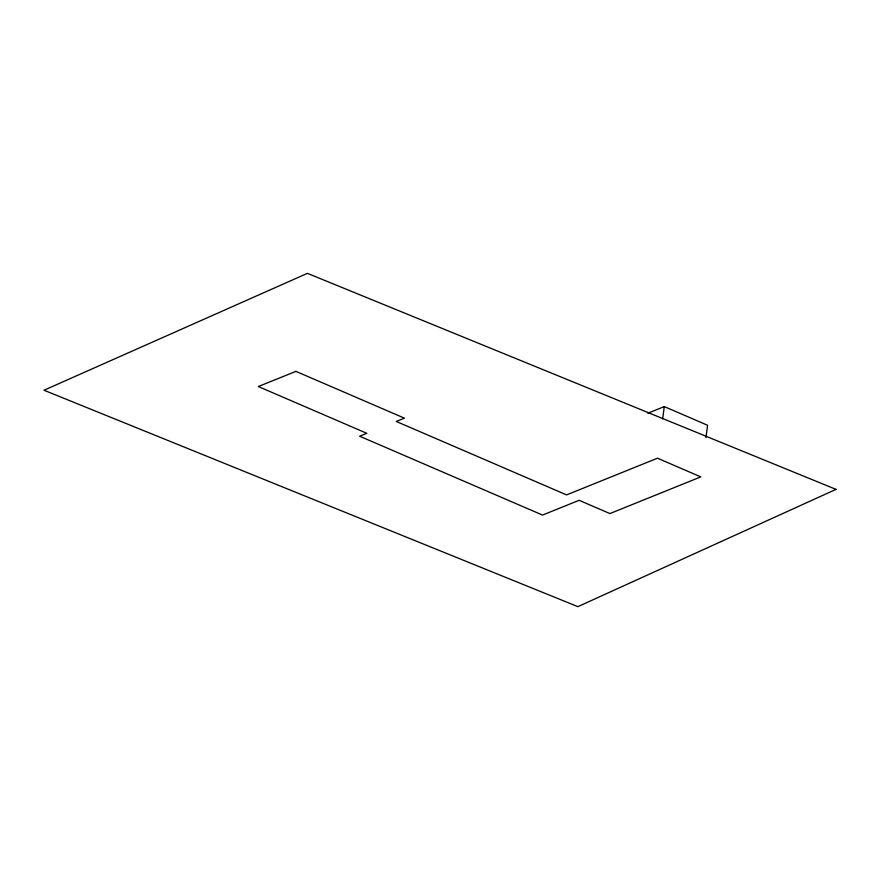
<?xml version="1.0" encoding="UTF-8"?>
<svg xmlns="http://www.w3.org/2000/svg" width="880" height="880" viewBox="0 0 880 880"><rect width="100%" height="100%" fill="white"/><g stroke="black" fill="none" stroke-linecap="round" stroke-linejoin="round"><path stroke-width="1.32" d="M662.662 418.814L664.268 406.593L707.586 425.271L705.98 437.492M647.856 413.215L664.268 406.593M836 489.368L577.885 606.65L44 390.236L307.406 273.35L836 489.368M295.9 371.36L258.324 386.529L366.828 433.323L359.656 436.216L542.531 515.075L579.117 500.302L609.917 513.579L700.788 476.883L657.47 458.205L566.599 494.901L396.253 421.443L404.415 418.154L295.9 371.36"/></g></svg>
